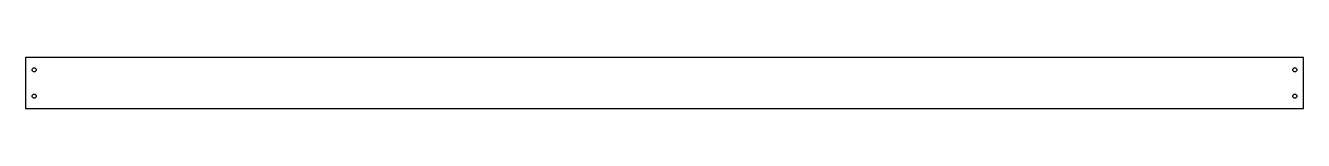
# Model space of a CAD drawing. Header units: millimetres. Extents: x -629 to 629, y -25 to 25.
import ezdxf

# ---------------------------------------------------------------- set-up
doc = ezdxf.new("R2010")
doc.units = ezdxf.units.MM
doc.layers.add('DXF_Temp', color=7, linetype='CONTINUOUS')

msp = doc.modelspace()

# ---------------------------------------------------------------- linework, layer by layer
at = {"layer": 'DXF_Temp'}
for p, q in [((-629, 25), (-629, -25)), ((629, 25), (-629, 25)), ((629, -25), (629, 25)), ((-629, -25), (629, -25))]:
    msp.add_line(p, q, dxfattribs=at)
for centre in [(-620.5, 13), (620.5, 13), (-620.5, -13), (620.5, -13)]:
    msp.add_circle(centre, 2, dxfattribs=at)

doc.saveas('drawing.dxf')
